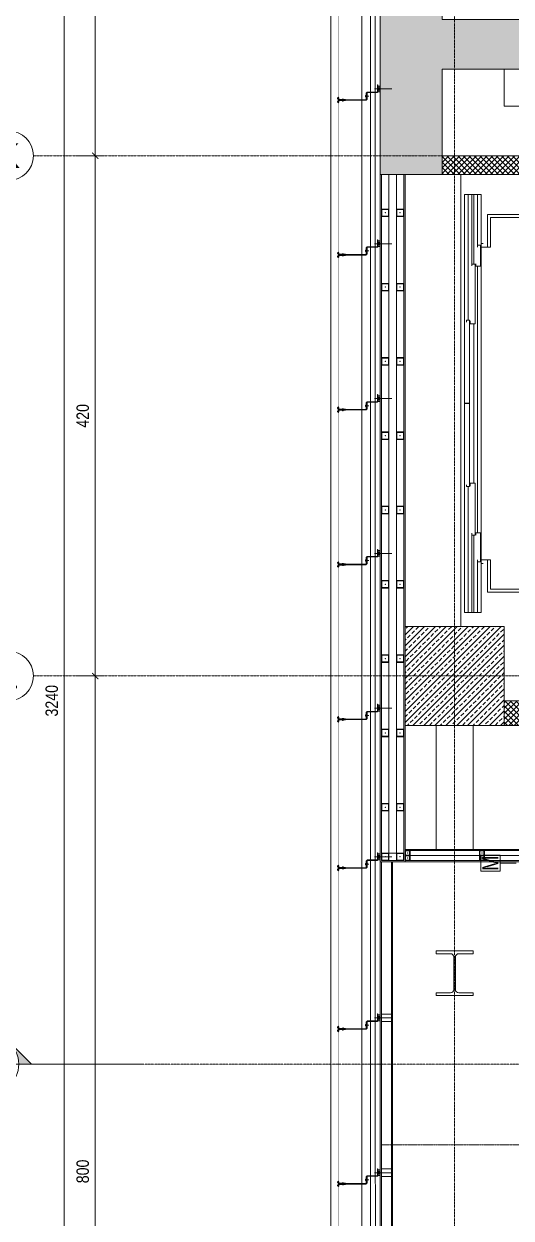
# Model space of a CAD drawing. Extents: x -1439 to 23780, y -1362 to 4476.
# Drawn here: x 18710 to 19103, y 1547 to 2511 of the extents above; entities that cross this region are included whole.
import ezdxf
from ezdxf.enums import TextEntityAlignment as Align
from ezdxf.xclip import XClip

# ---------------------------------------------------------------- set-up
doc = ezdxf.new("R2010")
doc.units = 0
doc.header["$MEASUREMENT"] = 0
doc.header["$XCLIPFRAME"] = 0
for name, pattern in [('Audi$0$DASHDOT2', [0.5, 0.25, -0.125, 0, -0.125]), ('Audi$0$DOT2', [0.125, 0, -0.125]), ('Audi$0$HIDDEN', [0.375, 0.25, -0.125])]:
    doc.linetypes.add(name, pattern=pattern)
doc.layers.get('0').update_dxf_attribs({"color": 9, "lineweight": 9})
doc.layers.get('Defpoints').update_dxf_attribs({"color": 9, "lineweight": 9})
for name, color, linetype, lineweight in [('Audi$0$00', 8, 'Continuous', 9), ('Audi$0$01', 8, 'Continuous', 9), ('Audi$0$05V', 8, 'Continuous', 9), ('Audi$0$06C', 8, 'Continuous', 9), ('Audi$0$06D', 8, 'Continuous', 9), ('Audi$0$09W', 8, 'Continuous', 9), ('Audi$0$10', 8, 'Continuous', 9), ('Audi$0$11', 8, 'Continuous', 9), ('Audi$0$20', 8, 'Audi$0$DOT2', 9), ('Audi$0$21', 8, 'Continuous', 9), ('Audi$0$24', 8, 'Audi$0$DASHDOT2', 9), ('Audi$0$25', 8, 'Continuous', 9), ('Audi$0$33', 8, 'Audi$0$BATTING', 9), ('Audi$0$35', 8, 'Continuous', 9)]:
    doc.layers.add(name, color=color, linetype=linetype, lineweight=lineweight)
doc.styles.add('Audi$0$Arial', font='arial.ttf', dxfattribs={"height": 2.5})
doc.styles.add('Audi$0$DEBI-BLOCK', font='arial.ttf', dxfattribs={"width": 0.8})
doc.styles.add('Audi$0$MuuM_TEXT-STANDART', font='ARIALN.TTF')
doc.linetypes.add('Audi$0$BATTING', pattern='A,0.0001,-0.1,[134,ltypeshp.shx,S=0.1,R=0,X=-0.1,Y=0],-0.2,[134,ltypeshp.shx,S=0.1,R=180,X=0.1,Y=0],-0.1', length=0.4001)
doc.dimstyles.new('Audi$0$MuuM_DIM50', dxfattribs={"dimscale": 5, "dimtxt": 2, "dimasz": 1, "dimexe": 1, "dimexo": 1, "dimgap": 1, "dimtad": 1, "dimdec": 1, "dimrnd": 0.5, "dimdsep": 46, "dimtxsty": 'Audi$0$MuuM_TEXT-STANDART', "dimblk": 'Audi$0$_ArchTick', "dimcen": 0, "dimdle": 0.15, "dimclrd": 256, "dimclre": 256, "dimclrt": 256, "dimadec": 0, "dimazin": 0, "dimtfac": 5, "dimtdec": 1, "dimtix": 1, "dimtmove": 2, "dimatfit": 3, "dimldrblk": 'Audi$0$_Dot', "dimfxl": 3, "dimfxlon": 1, "dimtolj": 1, "dimlwd": -1, "dimlwe": -1, "dimarcsym": 0})

# ---------------------------------------------------------------- blocks, each defined once
blk = doc.blocks.new('Audi$0$p-m-mekanik')
for p, q in [((136.66, 1436.43), (121.16, 1436.43)), ((121.16, 1436.43), (121.16, 1423.28)), ((136.66, 1423.28), (136.66, 1436.43)), ((149.75, 1429.86), (136.66, 1429.86)), ((121.16, 1423.28), (136.66, 1423.28))]:
    blk.add_line(p, q)
at = {"linetype": 'Audi$0$HIDDEN'}
for p, q in [((40.95, 391.55), (40.95, 1202.55)), ((40.95, 1202.55), (234.45, 1202.55))]:
    blk.add_line(p, q, dxfattribs=at)
at = {"style": 'Audi$0$MuuM_TEXT-STANDART'}
blk.add_text('M', height=13, rotation=90, dxfattribs=at).set_placement((135.42, 1423.62))
at = {"style": 'Audi$0$DEBI-BLOCK', "width": 0.75, "flags": 8}
for tag, p in [('-', (399.97, 1627.23)), ('-', (251.72, 1361.56)), ('-', (3296.35, 465.16)), ('DEBI', (3296.35, 452.46))]:
    blk.add_attdef(tag, text='', height=13, rotation=90, dxfattribs=at).set_placement(p, align=Align.BOTTOM_RIGHT)
at = {"style": 'Audi$0$DEBI-BLOCK', "width": 0.75, "flags": 9}
for p in [(402.57, 1610.63), (3298.95, 448.56)]:
    blk.add_attdef('ID', text='', height=3.9, rotation=90, dxfattribs=at).set_placement(p, align=Align.MIDDLE)
at = {"style": 'Audi$0$DEBI-BLOCK', "width": 0.75, "flags": 8}
blk.add_attdef('KESITY', text='', height=13, rotation=90, dxfattribs=at).set_placement((3279.01, 503.33), align=Align.TOP_LEFT)
at = {"style": 'Audi$0$DEBI-BLOCK', "width": 0.8, "flags": 8}
blk.add_attdef('X', text='', height=13, rotation=90, dxfattribs=at).set_placement((3279.01, 499.49), align=Align.TOP_CENTER)
at = {"style": 'Audi$0$DEBI-BLOCK', "width": 0.75, "flags": 8}
blk.add_attdef('KESITX', text='', height=13, rotation=90, dxfattribs=at).set_placement((3279.01, 495.54), align=Align.TOP_RIGHT)
blk = doc.blocks.new('Audi$0$NPU240')
for p, q in [((0, -120), (0, 120)), ((0, 120), (85, 120)), ((21.4, 105.2), (79.1, 110.2)), ((85, 120), (85, 116.7)), ((9.5, -92.2), (9.5, 92.2)), ((0, -120), (85, -120)), ((21.4, -105.2), (79.1, -110.2)), ((85, -120), (85, -116.7))]:
    blk.add_line(p, q)
for centre, radius, start, end in [((22.5, 92.2), 13, 95, 180), ((78.5, 116.7), 6.5, 275, 0), ((22.5, -92.2), 13, 180, 265), ((78.5, -116.7), 6.5, 0, 85)]:
    blk.add_arc(centre, radius, start, end)
blk = doc.blocks.new('Audi$0$p-arac asansoru')
for p, q in [((59.9, 552.5), (59.9, 555.5)), ((312.4, 552.5), (312.4, 555.5)), ((15.4, 532), (15.4, 545.5)), ((356.9, 545.5), (15.4, 545.5)), ((58.4, 542.5), (15.4, 542.5)), ((296.9, 542.5), (81.7, 542.5)), ((356.9, 542.5), (313.9, 542.5)), ((356.9, 532), (356.9, 545.5)), ((79.9, 539.5), (15.4, 539.5)), ((79.9, 538), (15.4, 538)), ((119.9, 535), (15.4, 535)), ((356.9, 532), (15.4, 532)), ((250.5, 539.5), (121.9, 539.5)), ((356.9, 535), (252.5, 535)), ((356.9, 539.5), (298.7, 539.5)), ((356.9, 538), (298.7, 538)), ((17.4, 515.5), (17.4, 529)), ((354.9, 529), (17.4, 529)), ((119.05, 526), (17.4, 526)), ((79.9, 523), (17.4, 523)), ((79.9, 521.5), (17.4, 521.5)), ((250.5, 521.5), (121.9, 521.5)), ((354.9, 526), (253.35, 526)), ((354.9, 523), (298.7, 523)), ((354.9, 521.5), (298.7, 521.5)), ((354.9, 529), (354.9, 515.5)), ((58.4, 518.5), (17.4, 518.5)), ((354.9, 515.5), (17.4, 515.5)), ((296.9, 518.5), (81.7, 518.5)), ((354.9, 518.5), (313.9, 518.5)), ((33.7, -139.5), (33.7, 510.5)), ((59.9, 510.5), (33.7, 510.5)), ((36.2, -137), (36.2, 508)), ((59.9, 508), (36.2, 508)), ((59.9, 510.5), (59.9, 508)), ((312.4, 510.5), (312.4, 508)), ((312.4, 510.5), (338.7, 510.5)), ((312.4, 508), (336.2, 508)), ((336.2, 508), (336.2, -137)), ((338.7, 510.5), (338.7, -139.5)), ((356.2, 448.25), (351.2, 448.25)), ((353.7, 445.25), (351.2, 445.25)), ((351.2, 445.25), (351.2, 440.25)), ((353.2, 450.25), (353.2, 440.25)), ((353.7, 450.25), (373.7, 450.25)), ((353.7, 450.25), (353.7, 440.25)), ((358.7, 451.5), (358.7, 318.5)), ((373.7, 450.25), (373.7, 440.25)), ((356.2, 442.25), (351.2, 442.25)), ((353.7, 440.85), (351.2, 440.85)), ((353.7, 440.25), (351.2, 440.25)), ((353.7, 440.25), (373.7, 440.25)), ((353.2, 357.75), (353.2, 409.75)), ((358.2, 409.75), (353.2, 409.75)), ((358.2, 355.25), (358.2, 407.25)), ((359.2, 409.75), (364.2, 409.75)), ((359.2, 355.25), (359.2, 407.25)), ((364.2, 409.75), (364.2, 357.75)), ((349.55, 383.75), (342.85, 383.75)), ((367.15, 370.03), (367.15, 347.74)), ((353.2, 357.75), (358.2, 357.75)), ((364.2, 357.75), (359.2, 357.75)), ((353.7, 327.25), (351.2, 327.25)), ((351.2, 322.25), (351.2, 327.25)), ((353.7, 326.65), (351.2, 326.65)), ((356.2, 325.25), (351.2, 325.25)), ((353.7, 322.25), (351.2, 322.25)), ((356.2, 319.25), (351.2, 319.25)), ((353.2, 317.25), (353.2, 327.25)), ((353.7, 317.25), (353.7, 327.25)), ((353.7, 327.25), (373.7, 327.25)), ((373.7, 317.25), (373.7, 327.25)), ((16.2, 300.75), (16.2, 309.25)), ((353.7, 317.25), (373.7, 317.25)), ((356.2, 300.75), (356.2, 309.25)), ((-2.5, 299.25), (-2.5, 278.25)), ((5.5, 299.25), (-2.5, 299.25)), ((5, 278.25), (5, 299.25)), ((5.5, 278.25), (5.5, 299.25)), ((349.9, 278.25), (349.9, 299.25)), ((349.9, 299.25), (366.9, 299.25)), ((366.9, 299.25), (366.9, 278.25)), ((367.4, 299.25), (367.4, 278.25)), ((-3.8, 293.75), (-8.8, 293.75)), ((1.7, 296.75), (-6.3, 296.75)), ((-6.3, 296.75), (-6.3, 280.75)), ((-5.8, 296.75), (-5.8, 280.75)), ((1.7, 280.75), (1.7, 296.75)), ((351.2, 293.75), (356.2, 293.75)), ((353.2, 280.75), (353.2, 296.75)), ((353.7, 280.75), (353.7, 296.75)), ((353.7, 296.75), (370.7, 296.75)), ((370.7, 296.75), (370.7, 280.75)), ((-3.8, 283.75), (-8.8, 283.75)), ((-6.3, 280.75), (1.7, 280.75)), ((351.2, 283.75), (356.2, 283.75)), ((370.7, 280.75), (353.7, 280.75)), ((-2.5, 278.25), (5.5, 278.25)), ((16.2, 276.75), (16.2, 268.25)), ((366.9, 278.25), (349.9, 278.25)), ((356.2, 276.75), (356.2, 268.25)), ((13.7, 132.25), (13.7, 265.25)), ((-8.8, 258.25), (-3.8, 258.25)), ((-8.8, 252.25), (-3.8, 252.25)), ((-6.3, 260.25), (-6.3, 250.25)), ((-6.3, 260.25), (-1.3, 260.25)), ((-6.3, 255.25), (21.2, 255.25)), ((-6.3, 250.85), (21.2, 250.85)), ((-5.8, 260.25), (-5.8, 250.25)), ((-1.3, 260.25), (-1.3, 250.25)), ((21.2, 255.25), (21.2, 250.25)), ((-6.3, 250.25), (21.2, 250.25)), ((-6.3, 250.25), (-1.3, 250.25)), ((7.24, 199.45), (7.27, 221.75)), ((8.2, 167.75), (8.2, 219.75)), ((8.2, 219.75), (13.2, 219.75)), ((13.2, 219.75), (13.2, 167.75)), ((19.2, 219.75), (14.2, 219.75)), ((14.2, 219.75), (14.2, 167.75)), ((19.2, 219.75), (19.2, 167.75)), ((-2.15, 193.75), (29.55, 193.75)), ((13.2, 167.75), (8.2, 167.75)), ((14.2, 167.75), (19.2, 167.75)), ((-8.8, 135.25), (-3.8, 135.25)), ((-6.3, 137.25), (21.2, 137.25)), ((-6.3, 137.25), (-1.3, 137.25)), ((-6.3, 136.65), (21.2, 136.65)), ((21.2, 132.25), (21.2, 137.25)), ((-8.8, 126.75), (-3.8, 126.75)), ((-6.3, 124.75), (-6.3, 134.75)), ((-6.3, 132.25), (21.2, 132.25)), ((-5.8, 124.75), (-5.8, 134.75)), ((-1.3, 124.75), (-1.3, 134.75)), ((-6.3, 124.75), (-1.3, 124.75)), ((17.4, -144.5), (17.4, -158)), ((354.9, -144.5), (17.4, -144.5)), ((59.9, -139.5), (33.7, -139.5)), ((59.9, -137), (36.2, -137)), ((59.9, -139.5), (59.9, -137)), ((312.4, -139.5), (312.4, -137)), ((312.4, -137), (336.2, -137)), ((312.4, -139.5), (338.7, -139.5)), ((354.9, -158), (354.9, -144.5)), ((58.4, -147.5), (17.4, -147.5)), ((79.9, -149.5), (17.4, -149.5)), ((79.9, -152), (17.4, -152)), ((296.9, -147.5), (81.7, -147.5)), ((250.5, -149.5), (121.9, -149.5)), ((250.5, -152), (121.9, -152)), ((354.9, -149.5), (298.7, -149.5)), ((354.9, -152), (298.7, -152)), ((354.9, -147.5), (313.9, -147.5)), ((15.4, -158), (15.4, -171.5)), ((356.9, -158), (15.4, -158)), ((119.9, -161), (15.4, -161)), ((119.05, -155), (17.4, -155)), ((354.9, -158), (17.4, -158)), ((356.9, -161), (252.5, -161)), ((354.9, -155), (253.35, -155)), ((356.9, -158), (356.9, -171.5)), ((79.9, -164), (15.4, -164)), ((79.9, -165.5), (15.4, -165.5)), ((58.4, -168.5), (15.4, -168.5)), ((356.9, -171.5), (15.4, -171.5)), ((296.9, -168.5), (81.7, -168.5)), ((250.5, -164), (121.9, -164)), ((250.5, -165.5), (121.9, -165.5)), ((356.9, -164), (298.7, -164)), ((356.9, -165.5), (298.7, -165.5)), ((356.9, -168.5), (313.9, -168.5)), ((59.9, -178.5), (59.9, -181.5)), ((312.4, -178.5), (312.4, -181.5))]:
    blk.add_line(p, q)
for points in [[(56.9, 547), (56.9, 545.5), (59.9, 545.5), (59.9, 552.5), (47.9, 552.5), (47.9, 548), (49.4, 548)], [(315.4, 547), (315.4, 545.5), (312.4, 545.5), (312.4, 552.5), (324.4, 552.5), (324.4, 548), (322.9, 548)], [(79.7, 541), (81.7, 541), (81.7, 545), (58.4, 545), (58.4, 542.5), (59.9, 542.5)], [(119.9, 536.5), (121.9, 536.5), (121.9, 540.5), (79.9, 540.5), (79.9, 538), (81.4, 538)], [(252.5, 536.5), (250.5, 536.5), (250.5, 540.5), (298.7, 540.5), (298.7, 538), (297.2, 538)], [(298.9, 541), (296.9, 541), (296.9, 545), (313.9, 545), (313.9, 542.5), (312.4, 542.5)], [(185.4, 532), (186.9, 532), (186.9, 533.9), (185.4, 533.9), (185.4, 536), (119.9, 536), (119.9, 533.5), (121.4, 533.5)], [(188.5, 532), (187, 532), (187, 534), (185.5, 534), (185.5, 536), (252.5, 536), (252.5, 533.5), (251, 533.5)], [(119.4, 524.5), (121.9, 524.5), (121.9, 520.5), (79.9, 520.5), (79.9, 523), (81.4, 523)], [(184.55, 529), (186.05, 529), (186.05, 525), (119.05, 525), (119.05, 527.5), (120.55, 527.5)], [(187.85, 529), (186.35, 529), (186.35, 525), (253.35, 525), (253.35, 527.5), (251.85, 527.5)], [(253, 524.5), (250.5, 524.5), (250.5, 520.5), (298.7, 520.5), (298.7, 523), (297.2, 523)], [(56.9, 514), (56.9, 515.5), (59.9, 515.5), (59.9, 510.5)], [(79.7, 520), (81.7, 520), (81.7, 516), (58.4, 516), (58.4, 518.5), (59.9, 518.5)], [(298.9, 520), (296.9, 520), (296.9, 516), (313.9, 516), (313.9, 518.5), (312.4, 518.5)], [(315.4, 514), (315.4, 515.5), (312.4, 515.5), (312.4, 510.5)], [(56.9, -143), (56.9, -144.5), (59.9, -144.5), (59.9, -139.5)], [(315.4, -143), (315.4, -144.5), (312.4, -144.5), (312.4, -139.5)], [(79.7, -149), (81.7, -149), (81.7, -145), (58.4, -145), (58.4, -147.5), (59.9, -147.5)], [(119.4, -153.5), (121.9, -153.5), (121.9, -149.5), (79.9, -149.5), (79.9, -152), (81.4, -152)], [(184.55, -158), (186.05, -158), (186.05, -154), (119.05, -154), (119.05, -156.5), (120.55, -156.5)], [(187.85, -158), (186.35, -158), (186.35, -154), (253.35, -154), (253.35, -156.5), (251.85, -156.5)], [(253, -153.5), (250.5, -153.5), (250.5, -149.5), (298.7, -149.5), (298.7, -152), (297.2, -152)], [(298.9, -149), (296.9, -149), (296.9, -145), (313.9, -145), (313.9, -147.5), (312.4, -147.5)], [(119.9, -162.5), (121.9, -162.5), (121.9, -166.5), (79.9, -166.5), (79.9, -164), (81.4, -164)], [(185.4, -158), (186.9, -158), (186.9, -159.9), (185.4, -159.9), (185.4, -162), (119.9, -162), (119.9, -159.5), (121.4, -159.5)], [(188.5, -158), (187, -158), (187, -160), (185.5, -160), (185.5, -162), (252.5, -162), (252.5, -159.5), (251, -159.5)], [(252.5, -162.5), (250.5, -162.5), (250.5, -166.5), (298.7, -166.5), (298.7, -164), (297.2, -164)], [(56.9, -173), (56.9, -171.5), (59.9, -171.5), (59.9, -178.5), (47.9, -178.5), (47.9, -174), (49.4, -174)], [(79.7, -167), (81.7, -167), (81.7, -171), (58.4, -171), (58.4, -168.5), (59.9, -168.5)], [(298.9, -167), (296.9, -167), (296.9, -171), (313.9, -171), (313.9, -168.5), (312.4, -168.5)], [(315.4, -173), (315.4, -171.5), (312.4, -171.5), (312.4, -178.5), (324.4, -178.5), (324.4, -174), (322.9, -174)]]:
    blk.add_lwpolyline(points)
for centre in [(358.7, 383.75), (13.7, 193.75)]:
    blk.add_circle(centre, 1.5)
for centre, radius, start, end in [((358.7, 383.75), 10.85, 120.45839, 239.54161), ((358.7, 383.75), 9.7, 124.54201, 235.45799), ((358.7, 383.75), 7.5, 137.16657, 222.83343), ((358.7, 383.75), 10.85, 300.45839, 59.54161), ((358.7, 383.75), 9.7, 304.54201, 55.45799), ((358.7, 383.75), 7.5, 317.16657, 42.83343), ((13.7, 193.75), 10.85, 120.45839, 239.54161), ((13.7, 193.75), 10.85, 300.45839, 59.54161), ((13.7, 193.75), 9.7, 124.54201, 235.45799), ((13.7, 193.75), 7.5, 137.16657, 222.83343), ((13.7, 193.75), 9.7, 304.54201, 55.45799), ((13.7, 193.75), 7.5, 317.16657, 42.83343)]:
    blk.add_arc(centre, radius, start, end)
for p in [(-2.5, 297.75), (-2.5, 297.75), (-2.5, 297.75), (5.5, 297.75), (349.9, 297.75), (-2.5, 279.75), (349.9, 279.75), (349.9, 279.75), (349.9, 279.75), (366.9, 279.75)]:
    blk.add_point(p)
at = {"layer": 'Audi$0$20'}
for p, q in [((7.27, 221.75), (367.15, 370.03)), ((7.7, 220.74), (367.15, 368.84)), ((2.83, 207.54), (367.15, 357.64)), ((7.24, 200.65), (366.72, 348.76)), ((7.27, 199.46), (367.15, 347.74)), ((16.2, 309.25), (286.2, 309.25)), ((356.2, 309.25), (283.7, 309.25)), ((16.2, 301.65), (356.2, 301.65)), ((16.2, 300.75), (347.7, 300.75)), ((-6.3, 288.75), (353.7, 288.75)), ((16.2, 276.75), (283.7, 276.75)), ((16.2, 275.85), (356.2, 275.85)), ((347.7, 276.75), (283.7, 276.75)), ((16.2, 268.25), (283.7, 268.25)), ((303.7, 268.25), (283.7, 268.25)), ((356.2, 268.25), (283.7, 268.25))]:
    blk.add_line(p, q, dxfattribs=at)
at = {"xscale": -0.0999999999985448, "yscale": 0.0999999999994543, "zscale": 0.0999999999994543, "rotation": 180}
blk.add_blockref('Audi$0$NPU240', (16.2, 288.75), dxfattribs=at)
at = {"xscale": -0.0999999999985448, "yscale": 0.0999999999994543, "zscale": 0.0999999999994543}
blk.add_blockref('Audi$0$NPU240', (356.2, 288.75), dxfattribs=at)
blk = doc.blocks.new('Audi$0$p-kolon_80x80')
at = {"layer": 'Audi$0$09W'}
h = blk.add_hatch(dxfattribs=at)
h.set_pattern_fill('ANSI33', color=256, scale=25, style=0)
h.set_pattern_definition([(45, (-1222.5, -385), (-4.419417, 4.419417), []), (45, (-1218.0806, -385), (-4.419417, 4.419417), [3.125, -1.5625])])
h.paths.add_polyline_path([(-40, -40), (40, -40), (40, 40), (-40, 40)])
blk.add_lwpolyline([(-40, -40), (40, -40), (40, 40), (-40, 40)], close=True)
blk = doc.blocks.new('Audi$0$0_aks')
at = {"linetype": 'Continuous'}
blk.add_circle((0, 0), 2, dxfattribs=at)
at = {"style": 'Audi$0$Arial'}
blk.add_attdef('AKS', text='', height=2, dxfattribs=at).set_placement((0, 0), align=Align.MIDDLE_CENTER)
blk = doc.blocks.new('Audi$0$_ArchTick')
at = {"color": 0, "linetype": 'ByBlock', "const_width": 0.15}
blk.add_lwpolyline([(-0.5, -0.5), (0.5, 0.5)], dxfattribs=at)
blk = doc.blocks.new('*D502')
at = {"layer": 'Audi$0$25', "transparency": 16777216}
for p, q in [((-3815, -2440.75), (-3815, 800.75)), ((-3830, 800), (-3810, 800)), ((-3830, -2440), (-3810, -2440))]:
    blk.add_line(p, q, dxfattribs=at)
at = {"layer": 'Defpoints', "color": 0, "transparency": 16777216}
for p in [(-3840, 800), (-3815, 800), (-3840, -2440)]:
    blk.add_point(p, dxfattribs=at)
at = {"layer": 'Audi$0$25', "transparency": 16777216, "xscale": 5, "yscale": 5, "zscale": 5}
for p, rotation in [((-3815, 800), 90), ((-3815, -2440), 270)]:
    blk.add_blockref('Audi$0$_ArchTick', p, dxfattribs=dict(at, rotation=rotation))
at = {"layer": 'Audi$0$25', "transparency": 16777216, "insert": (-3825.11, -820), "char_height": 10, "attachment_point": 5, "rotation": 90, "style": 'Audi$0$MuuM_TEXT-STANDART'}
blk.add_mtext('\\A1;3240', dxfattribs=at)
blk = doc.blocks.new('Audi$0$_Dot')
at = {"color": 0, "linetype": 'ByBlock', "lineweight": -2}
blk.add_line((-0.5, 0), (-1, 0), dxfattribs=at)
at = {"color": 0, "linetype": 'ByBlock', "const_width": 0.5}
blk.add_lwpolyline([(-0.25, 0, 1), (0.25, 0, 1)], format="xyb", close=True, dxfattribs=at)
blk = doc.blocks.new('*D504')
at = {"layer": 'Audi$0$25', "transparency": 16777216}
for p, q in [((-3790, 0.75), (-3790, -380.75)), ((-3805, 0), (-3785, 0)), ((-3805, -380), (-3785, -380))]:
    blk.add_line(p, q, dxfattribs=at)
at = {"layer": 'Defpoints', "color": 0, "transparency": 16777216}
for p in [(-3840, 0), (-3840, -380), (-3790, -380)]:
    blk.add_point(p, dxfattribs=at)
at = {"layer": 'Audi$0$25', "transparency": 16777216, "xscale": 5, "yscale": 5, "zscale": 5}
for p, rotation in [((-3790, 0), 90), ((-3790, -380), 270)]:
    blk.add_blockref('Audi$0$_ArchTick', p, dxfattribs=dict(at, rotation=rotation))
at = {"layer": 'Audi$0$25', "transparency": 16777216, "insert": (-3800.11, -190), "char_height": 10, "attachment_point": 5, "rotation": 90, "style": 'Audi$0$MuuM_TEXT-STANDART'}
blk.add_mtext('\\A1;380', dxfattribs=at)
blk = doc.blocks.new('*D505')
at = {"layer": 'Audi$0$25', "transparency": 16777216}
for p, q in [((-3805, -380), (-3785, -380)), ((-3790, -379.25), (-3790, -800.75)), ((-3805, -800), (-3785, -800))]:
    blk.add_line(p, q, dxfattribs=at)
at = {"layer": 'Defpoints', "color": 0, "transparency": 16777216}
for p in [(-3840, -380), (-3840, -800), (-3790, -800)]:
    blk.add_point(p, dxfattribs=at)
at = {"layer": 'Audi$0$25', "transparency": 16777216, "xscale": 5, "yscale": 5, "zscale": 5}
for p, rotation in [((-3790, -380), 90), ((-3790, -800), 270)]:
    blk.add_blockref('Audi$0$_ArchTick', p, dxfattribs=dict(at, rotation=rotation))
at = {"layer": 'Audi$0$25', "transparency": 16777216, "insert": (-3800.11, -590), "char_height": 10, "attachment_point": 5, "rotation": 90, "style": 'Audi$0$MuuM_TEXT-STANDART'}
blk.add_mtext('\\A1;420', dxfattribs=at)
blk = doc.blocks.new('*D506')
at = {"layer": 'Audi$0$25', "transparency": 16777216}
for p, q in [((-3805, -800), (-3785, -800)), ((-3790, -799.25), (-3790, -1600.75)), ((-3805, -1600), (-3785, -1600))]:
    blk.add_line(p, q, dxfattribs=at)
at = {"layer": 'Defpoints', "color": 0, "transparency": 16777216}
for p in [(-3840, -800), (-3840, -1600), (-3790, -1600)]:
    blk.add_point(p, dxfattribs=at)
at = {"layer": 'Audi$0$25', "transparency": 16777216, "xscale": 5, "yscale": 5, "zscale": 5}
for p, rotation in [((-3790, -800), 90), ((-3790, -1600), 270)]:
    blk.add_blockref('Audi$0$_ArchTick', p, dxfattribs=dict(at, rotation=rotation))
at = {"layer": 'Audi$0$25', "transparency": 16777216, "insert": (-3800.11, -1200), "char_height": 10, "attachment_point": 5, "rotation": 90, "style": 'Audi$0$MuuM_TEXT-STANDART'}
blk.add_mtext('\\A1;800', dxfattribs=at)
blk = doc.blocks.new('Audi$0$0_buildingsection')
h = blk.add_hatch(color=256)
h.paths.add_polyline_path([(7.07, 0), (0, 7.07), (-7.07, 0)])
h.paths.add_polyline_path([(5, 0, 1), (-5, 0)], flags=16)
for points in [[(7.07, 0), (0, 7.07), (-7.07, 0), (25, 0)], [(7.07, 0), (0, 7.07), (-7.07, 0), (7.07, 0)]]:
    blk.add_lwpolyline(points)
blk.add_circle((0, 0), 5)
at = {"style": 'Audi$0$Arial'}
blk.add_attdef('KESITADI', text='', height=3, dxfattribs=at).set_placement((0, 0), align=Align.BOTTOM_CENTER)
blk.add_attdef('PAFTAADI', text='', height=2, dxfattribs=at).set_placement((0, -0.5), align=Align.TOP_CENTER)
blk = doc.blocks.new('Audi$0$p- alum kaplama profil')
at = {"lineweight": 13}
blk.add_lwpolyline([(7.12, 12.59), (7.12, 26.49)], dxfattribs=at)
at = {"lineweight": 18}
blk.add_lwpolyline([(4.09, 6.16), (-1.41, 6.16), (-1.41, 6.46), (4.09, 6.46, 0.414214), (4.29, 6.66), (4.29, 14.66, -0.414214), (4.79, 15.16), (10.29, 15.16), (10.29, 14.86), (4.79, 14.86, 0.414214), (4.59, 14.66), (4.59, 6.66, -0.414214)], format="xyb", close=True, dxfattribs=at)
at = {"lineweight": 5}
blk.add_lwpolyline([(9.44, 15.16), (4.79, 15.16), (4.79, 17.16), (9.44, 17.16)], close=True, dxfattribs=at)
for points in [[(4.79, 15.16), (9.44, 17.16)], [(9.44, 15.16), (4.79, 17.16)]]:
    blk.add_lwpolyline(points, dxfattribs=at)
blk.add_lwpolyline([(-2.06, 5.56), (-2.06, -2.34), (-2.06, -15.69), (-1.66, -15.69), (-1.66, -2.34), (-1.66, 5.56), (-1.66, 5.56), (-1.66, 5.57), (-1.66, 5.57), (-1.66, 5.58), (-1.66, 5.58), (-1.65, 5.59), (-1.65, 5.59), (-1.65, 5.59), (-1.65, 5.6), (-1.65, 5.6), (-1.64, 5.61), (-1.64, 5.61), (-1.64, 5.62), (-1.64, 5.62), (-1.63, 5.62), (-1.63, 5.63), (-1.63, 5.63), (-1.62, 5.63), (-1.62, 5.64), (-1.61, 5.64), (-1.61, 5.64), (-1.61, 5.64), (-1.6, 5.65), (-1.6, 5.65), (-1.59, 5.65), (-1.59, 5.65), (-1.58, 5.65), (-1.58, 5.65), (-1.57, 5.66), (-1.57, 5.66), (-1.56, 5.66), (-1.56, 5.66), (3.94, 5.66), (3.94, 6.06), (-1.56, 6.06), (-1.58, 6.06), (-1.61, 6.05), (-1.63, 6.05), (-1.66, 6.05), (-1.68, 6.04), (-1.7, 6.03), (-1.73, 6.03), (-1.75, 6.02), (-1.77, 6.01), (-1.79, 6), (-1.82, 5.99), (-1.84, 5.97), (-1.86, 5.96), (-1.88, 5.94), (-1.89, 5.93), (-1.91, 5.91), (-1.93, 5.89), (-1.95, 5.87), (-1.96, 5.85), (-1.97, 5.83), (-1.99, 5.81), (-2, 5.79), (-2.01, 5.77), (-2.02, 5.75), (-2.03, 5.72), (-2.04, 5.7), (-2.04, 5.68), (-2.05, 5.65), (-2.05, 5.63), (-2.06, 5.61), (-2.06, 5.58)], close=True)
blk.add_lwpolyline([(-1.66, -2.34), (-2.06, -2.34)])
for points in [[(-2.36, -10.84), (-2.36, -16.39), (-2.36, -16.39, -0.414214), (-2.51, -16.54), (-2.51, -16.54), (-4.06, -16.54), (-4.06, -16.84), (-2.51, -16.84), (-2.51, -16.84, 0.414214), (-2.06, -16.39), (-2.06, -10.84)], [(-1.36, -10.84), (-1.66, -10.84), (-1.66, -16.39, 0.414214), (-1.21, -16.84), (-1.21, -16.84), (0.34, -16.84), (0.34, -16.54), (-1.21, -16.54), (-1.21, -16.54, -0.414214), (-1.36, -16.39), (-1.36, -16.39)]]:
    blk.add_lwpolyline(points, format="xyb", close=True)
for points in [[(0.67, 5.66, -10), (1.91, 5.66, -10)], [(0.67, 5.66, -10), (0.67, 5.64, -10), (0.67, 5.62, -10), (0.67, 5.6, -10), (0.68, 5.58, -10), (0.68, 5.56, -10), (0.69, 5.54, -10), (0.69, 5.52, -10), (0.7, 5.5, -10), (0.7, 5.48, -10), (0.71, 5.46, -10), (0.72, 5.45, -10), (0.73, 5.43, -10), (0.74, 5.41, -10), (0.75, 5.4, -10), (0.76, 5.38, -10), (0.77, 5.36, -10), (0.79, 5.35, -10), (0.8, 5.33, -10), (0.81, 5.32, -10), (0.83, 5.31, -10), (0.84, 5.29, -10), (0.86, 5.28, -10), (0.87, 5.27, -10), (0.89, 5.26, -10), (0.91, 5.25, -10), (0.92, 5.24, -10), (0.94, 5.23, -10), (0.96, 5.22, -10), (0.98, 5.21, -10), (1, 5.21, -10), (1.02, 5.2, -10), (1.03, 5.2, -10)], [(0.96, 5.66, -10), (0.97, 5.66, -10), (0.97, 5.66, -10), (0.97, 5.66, -10), (0.98, 5.66, -10), (0.98, 5.66, -10), (0.99, 5.66, -10), (0.99, 5.66, -10), (1, 5.66, -10), (1, 5.67, -10), (1, 5.67, -10), (1.01, 5.67, -10), (1.01, 5.67, -10), (1.01, 5.67, -10), (1.02, 5.68, -10), (1.02, 5.68, -10), (1.02, 5.68, -10), (1.03, 5.69, -10), (1.03, 5.69, -10), (1.03, 5.69, -10), (1.04, 5.7, -10), (1.04, 5.7, -10), (1.04, 5.7, -10), (1.04, 5.71, -10), (1.04, 5.71, -10), (1.05, 5.72, -10), (1.05, 5.72, -10), (1.05, 5.72, -10), (1.05, 5.73, -10), (1.05, 5.73, -10), (1.05, 5.74, -10), (1.05, 5.74, -10), (1.05, 5.75, -10)], [(1.61, 6.87, -10), (0.98, 6.96, -10)], [(1.33, 5.85, -10), (0.98, 5.88, -10)], [(1.56, 7.05, -10), (1.02, 7.13, -10)], [(1.03, 5.2, -10), (1.04, 5.2, -10), (1.05, 5.19, -10), (1.05, 5.19, -10), (1.06, 5.19, -10), (1.06, 5.19, -10), (1.07, 5.19, -10), (1.07, 5.19, -10), (1.08, 5.19, -10), (1.08, 5.19, -10), (1.09, 5.19, -10), (1.09, 5.18, -10), (1.1, 5.18, -10), (1.1, 5.18, -10), (1.11, 5.18, -10), (1.11, 5.18, -10), (1.12, 5.18, -10), (1.12, 5.18, -10), (1.13, 5.18, -10), (1.13, 5.18, -10), (1.14, 5.18, -10), (1.15, 5.18, -10), (1.15, 5.18, -10), (1.16, 5.17, -10), (1.16, 5.17, -10), (1.17, 5.17, -10), (1.17, 5.17, -10), (1.18, 5.17, -10), (1.18, 5.17, -10), (1.19, 5.17, -10), (1.19, 5.17, -10), (1.2, 5.17, -10), (1.2, 5.17, -10)], [(1.05, 6.91, -10), (1.29, 7.56, -10)], [(1.05, 5.83, -10), (1.05, 6.01, -10)], [(1.05, 5.75, -10), (1.05, 5.83, -10)], [(1.2, 5.17, -10), (1.2, 5.2, -10)], [(1.38, 5.2, -10), (1.2, 5.2, -10)], [(1.29, 4.93, -10), (1.29, 7.8, -10)], [(1.53, 6.82, -10), (1.29, 7.56, -10)], [(1.29, 6.16, -10), (1.29, 6.26, -10)], [(1.38, 5.17, -10), (1.38, 5.2, -10)], [(1.38, 5.17, -10), (1.38, 5.17, -10), (1.39, 5.17, -10), (1.39, 5.17, -10), (1.4, 5.17, -10), (1.41, 5.17, -10), (1.41, 5.17, -10), (1.42, 5.17, -10), (1.42, 5.17, -10), (1.43, 5.17, -10), (1.43, 5.18, -10), (1.44, 5.18, -10), (1.44, 5.18, -10), (1.45, 5.18, -10), (1.45, 5.18, -10), (1.46, 5.18, -10), (1.46, 5.18, -10), (1.47, 5.18, -10), (1.47, 5.18, -10), (1.48, 5.18, -10), (1.48, 5.18, -10), (1.49, 5.18, -10), (1.5, 5.19, -10), (1.5, 5.19, -10), (1.51, 5.19, -10), (1.51, 5.19, -10), (1.52, 5.19, -10), (1.52, 5.19, -10), (1.53, 5.19, -10), (1.53, 5.19, -10), (1.54, 5.19, -10), (1.54, 5.2, -10), (1.55, 5.2, -10)], [(1.53, 5.75, -10), (1.53, 5.92, -10)], [(1.53, 5.75, -10), (1.53, 5.74, -10), (1.53, 5.74, -10), (1.53, 5.73, -10), (1.53, 5.73, -10), (1.53, 5.72, -10), (1.54, 5.72, -10), (1.54, 5.72, -10), (1.54, 5.71, -10), (1.54, 5.71, -10), (1.54, 5.7, -10), (1.54, 5.7, -10), (1.55, 5.7, -10), (1.55, 5.69, -10), (1.55, 5.69, -10), (1.55, 5.69, -10), (1.56, 5.68, -10), (1.56, 5.68, -10), (1.56, 5.68, -10), (1.57, 5.67, -10), (1.57, 5.67, -10), (1.58, 5.67, -10), (1.58, 5.67, -10), (1.58, 5.67, -10), (1.59, 5.66, -10), (1.59, 5.66, -10), (1.6, 5.66, -10), (1.6, 5.66, -10), (1.6, 5.66, -10), (1.61, 5.66, -10), (1.61, 5.66, -10), (1.62, 5.66, -10), (1.62, 5.66, -10)], [(1.55, 5.2, -10), (1.57, 5.2, -10), (1.59, 5.21, -10), (1.6, 5.21, -10), (1.62, 5.22, -10), (1.64, 5.23, -10), (1.66, 5.24, -10), (1.68, 5.25, -10), (1.69, 5.26, -10), (1.71, 5.27, -10), (1.73, 5.28, -10), (1.74, 5.29, -10), (1.76, 5.31, -10), (1.77, 5.32, -10), (1.78, 5.33, -10), (1.8, 5.35, -10), (1.81, 5.36, -10), (1.82, 5.38, -10), (1.83, 5.4, -10), (1.84, 5.41, -10), (1.85, 5.43, -10), (1.86, 5.45, -10), (1.87, 5.46, -10), (1.88, 5.48, -10), (1.89, 5.5, -10), (1.89, 5.52, -10), (1.9, 5.54, -10), (1.9, 5.56, -10), (1.9, 5.58, -10), (1.91, 5.6, -10), (1.91, 5.62, -10), (1.91, 5.64, -10), (1.91, 5.66, -10)], [(-3.84, -17.04, 0), (-3.81, -17.07, 0), (-3.78, -17.1, 0), (-3.75, -17.12, 0), (-3.72, -17.15, 0), (-3.69, -17.17, 0), (-3.66, -17.19, 0), (-3.62, -17.21, 0), (-3.59, -17.23, 0), (-3.55, -17.24, 0), (-3.52, -17.26, 0), (-3.48, -17.27, 0), (-3.44, -17.28, 0), (-3.4, -17.28, 0), (-3.36, -17.29, 0), (-3.32, -17.29, 0), (-3.29, -17.29, 0), (-3.25, -17.29, 0), (-3.21, -17.29, 0), (-3.17, -17.28, 0), (-3.13, -17.28, 0), (-3.09, -17.27, 0), (-3.06, -17.26, 0), (-3.02, -17.24, 0), (-2.98, -17.23, 0), (-2.95, -17.21, 0), (-2.91, -17.19, 0), (-2.88, -17.17, 0), (-2.85, -17.15, 0), (-2.82, -17.12, 0), (-2.79, -17.1, 0), (-2.76, -17.07, 0), (-2.73, -17.04, 0)], [(-3.29, -17.04, 0), (-3.84, -17.04, 0)], [(-2.85, -16.54, 0), (-2.86, -16.51, 0), (-2.87, -16.47, 0), (-2.89, -16.44, 0), (-2.91, -16.41, 0), (-2.93, -16.38, 0), (-2.96, -16.35, 0), (-2.98, -16.33, 0), (-3.01, -16.31, 0), (-3.04, -16.29, 0), (-3.07, -16.27, 0), (-3.11, -16.25, 0), (-3.14, -16.24, 0), (-3.18, -16.23, 0), (-3.21, -16.22, 0), (-3.25, -16.22, 0), (-3.29, -16.22, 0), (-3.32, -16.22, 0), (-3.36, -16.22, 0), (-3.39, -16.23, 0), (-3.43, -16.24, 0), (-3.46, -16.25, 0), (-3.5, -16.27, 0), (-3.53, -16.29, 0), (-3.56, -16.31, 0), (-3.59, -16.33, 0), (-3.61, -16.35, 0), (-3.64, -16.38, 0), (-3.66, -16.41, 0), (-3.68, -16.44, 0), (-3.7, -16.47, 0), (-3.71, -16.51, 0), (-3.73, -16.54, 0)], [(-3.29, -16.54, 0), (-3.73, -16.54, 0)], [(-3.29, -16.54, 0), (-3.55, -16.54, 0)], [(-3.55, -16.54, 0), (-3.29, -16.54, 0)], [(-3.55, -17.04, 0), (-3.55, -16.54, 0)], [(-3.29, -17.54, 0), (-3.29, -16.04, 0)], [(-3.29, -16.54, 0), (-2.85, -16.54, 0)], [(-3.29, -16.54, 0), (-3.03, -16.54, 0)], [(-3.03, -16.54, 0), (-3.29, -16.54, 0)], [(-3.29, -17.04, 0), (-2.73, -17.04, 0)], [(-3.03, -17.04, 0), (-3.03, -16.54, 0)], [(-2.86, -13.04, 0), (-0.86, -13.04, 0)], [(-2.36, -12.52, 0), (-2.4, -12.53, 0), (-2.43, -12.56, 0), (-2.47, -12.58, 0), (-2.5, -12.6, 0), (-2.53, -12.63, 0), (-2.56, -12.66, 0), (-2.59, -12.69, 0), (-2.61, -12.73, 0), (-2.63, -12.76, 0), (-2.65, -12.8, 0), (-2.67, -12.84, 0), (-2.68, -12.88, 0), (-2.69, -12.92, 0), (-2.7, -12.96, 0), (-2.71, -13, 0), (-2.71, -13.04, 0), (-2.71, -13.08, 0), (-2.7, -13.13, 0), (-2.69, -13.17, 0), (-2.68, -13.21, 0), (-2.67, -13.25, 0), (-2.65, -13.28, 0), (-2.63, -13.32, 0), (-2.61, -13.36, 0), (-2.59, -13.39, 0), (-2.56, -13.42, 0), (-2.53, -13.45, 0), (-2.5, -13.48, 0), (-2.47, -13.51, 0), (-2.43, -13.53, 0), (-2.4, -13.55, 0), (-2.36, -13.57, 0)], [(-2.36, -13.04, 0), (-2.36, -12.52, 0)], [(-2.36, -13.04, 0), (-2.36, -12.73, 0)], [(-2.36, -12.73, 0), (-2.36, -13.04, 0)], [(-1.36, -12.73, 0), (-2.36, -12.73, 0)], [(-2.36, -13.04, 0), (-2.36, -13.36, 0)], [(-2.36, -13.04, 0), (-2.36, -13.57, 0)], [(-2.36, -13.36, 0), (-2.36, -13.04, 0)], [(-1.36, -13.36, 0), (-2.36, -13.36, 0)], [(-1.36, -13.04, 0), (-1.36, -12.37, 0)], [(-1.36, -13.72, 0), (-1.32, -13.68, 0), (-1.29, -13.65, 0), (-1.26, -13.61, 0), (-1.23, -13.58, 0), (-1.2, -13.54, 0), (-1.18, -13.5, 0), (-1.16, -13.45, 0), (-1.14, -13.41, 0), (-1.12, -13.37, 0), (-1.1, -13.32, 0), (-1.09, -13.28, 0), (-1.08, -13.23, 0), (-1.07, -13.18, 0), (-1.06, -13.14, 0), (-1.06, -13.09, 0), (-1.06, -13.04, 0), (-1.06, -12.99, 0), (-1.06, -12.95, 0), (-1.07, -12.9, 0), (-1.08, -12.85, 0), (-1.09, -12.81, 0), (-1.1, -12.76, 0), (-1.12, -12.72, 0), (-1.14, -12.67, 0), (-1.16, -12.63, 0), (-1.18, -12.59, 0), (-1.2, -12.55, 0), (-1.23, -12.51, 0), (-1.26, -12.47, 0), (-1.29, -12.43, 0), (-1.32, -12.4, 0), (-1.36, -12.37, 0)], [(-1.36, -13.04, 0), (-1.36, -13.72, 0)], [(-0.56, -17.04, 0), (-1.11, -17.04, 0)], [(0, -17.04, 0), (-0.03, -17.07, 0), (-0.06, -17.1, 0), (-0.09, -17.12, 0), (-0.12, -17.15, 0), (-0.15, -17.17, 0), (-0.18, -17.19, 0), (-0.22, -17.21, 0), (-0.25, -17.23, 0), (-0.29, -17.24, 0), (-0.33, -17.26, 0), (-0.36, -17.27, 0), (-0.4, -17.28, 0), (-0.44, -17.28, 0), (-0.48, -17.29, 0), (-0.52, -17.29, 0), (-0.56, -17.29, 0), (-0.59, -17.29, 0), (-0.63, -17.29, 0), (-0.67, -17.28, 0), (-0.71, -17.28, 0), (-0.75, -17.27, 0), (-0.79, -17.26, 0), (-0.82, -17.24, 0), (-0.86, -17.23, 0), (-0.89, -17.21, 0), (-0.93, -17.19, 0), (-0.96, -17.17, 0), (-0.99, -17.15, 0), (-1.02, -17.12, 0), (-1.05, -17.1, 0), (-1.08, -17.07, 0), (-1.11, -17.04, 0)], [(-1, -16.54, 0), (-0.98, -16.51, 0), (-0.97, -16.47, 0), (-0.95, -16.44, 0), (-0.93, -16.41, 0), (-0.91, -16.38, 0), (-0.88, -16.35, 0), (-0.86, -16.33, 0), (-0.83, -16.31, 0), (-0.8, -16.29, 0), (-0.77, -16.27, 0), (-0.73, -16.25, 0), (-0.7, -16.24, 0), (-0.66, -16.23, 0), (-0.63, -16.22, 0), (-0.59, -16.22, 0), (-0.56, -16.22, 0), (-0.52, -16.22, 0), (-0.48, -16.22, 0), (-0.45, -16.23, 0), (-0.41, -16.24, 0), (-0.38, -16.25, 0), (-0.34, -16.27, 0), (-0.31, -16.29, 0), (-0.28, -16.31, 0), (-0.25, -16.33, 0), (-0.23, -16.35, 0), (-0.2, -16.38, 0), (-0.18, -16.41, 0), (-0.16, -16.44, 0), (-0.14, -16.47, 0), (-0.13, -16.51, 0), (-0.12, -16.54, 0)], [(-0.56, -16.54, 0), (-1, -16.54, 0)], [(-0.56, -16.54, 0), (-0.82, -16.54, 0)], [(-0.82, -16.54, 0), (-0.56, -16.54, 0)], [(-0.82, -17.04, 0), (-0.82, -16.54, 0)], [(-0.56, -17.54, 0), (-0.56, -16.04, 0)], [(-0.56, -16.54, 0), (-0.3, -16.54, 0)], [(-0.56, -16.54, 0), (-0.12, -16.54, 0)], [(-0.3, -16.54, 0), (-0.56, -16.54, 0)], [(-0.56, -17.04, 0), (0, -17.04, 0)], [(-0.3, -17.04, 0), (-0.3, -16.54, 0)]]:
    blk.add_polyline3d(points)
blk = doc.blocks.new('Audi$0$prf-60x60')
for points in [[(-2.5, -6), (2.5, -6, 0.414214), (3, -5.5), (3, -0.5, 0.414214), (2.5, 0), (-2.5, 0, 0.414214), (-3, -0.5), (-3, -5.5, 0.414214)], [(-2.5, -5.7), (2.5, -5.7, 0.414214), (2.7, -5.5), (2.7, -0.5, 0.414214), (2.5, -0.3), (-2.5, -0.3, 0.414214), (-2.7, -0.5), (-2.7, -5.5, 0.414214)]]:
    blk.add_lwpolyline(points, format="xyb", close=True)
at = {"color": 252}
blk.add_point((0, -3), dxfattribs=at)
blk = doc.blocks.new('Audi$0$Prf-40x40')
for points in [[(1.5, -2), (-1.5, -2, -0.414214), (-2, -1.5), (-2, 1.5, -0.414214), (-1.5, 2), (1.5, 2, -0.414214), (2, 1.5), (2, -1.5, -0.414214)], [(1.5, -1.7), (-1.5, -1.7, -0.414214), (-1.7, -1.5), (-1.7, 1.5, -0.414214), (-1.5, 1.7), (1.5, 1.7, -0.414214), (1.7, 1.5), (1.7, -1.5, -0.414214)]]:
    blk.add_lwpolyline(points, format="xyb", close=True)
at = {"color": 252}
blk.add_point((0, 0), dxfattribs=at)
blk = doc.blocks.new('Audi$0$prf-36')
for p, q in [((-15, 18), (15, 18)), ((-15, 15.75), (-15, 18)), ((-3.325, 15.75), (-15, 15.75)), ((-0.625, 13.05), (-0.625, -13.05)), ((0.625, 13.05), (0.625, -13.05)), ((15, 15.75), (3.325, 15.75)), ((15, 18), (15, 15.75)), ((-15, -15.75), (-3.325, -15.75)), ((-15, -18), (-15, -15.75)), ((15, -18), (-15, -18)), ((3.325, -15.75), (15, -15.75)), ((15, -15.75), (15, -18))]:
    blk.add_line(p, q)
for centre, start, end in [((-3.325, 13.05), 0, 90), ((3.325, 13.05), 90, 180), ((-3.325, -13.05), 270, 0), ((3.325, -13.05), 180, 270)]:
    blk.add_arc(centre, 2.7, start, end)
blk = doc.blocks.new('Audi$0$P-AKS_AUDI')
at = {"layer": 'Audi$0$21', "linetype": 'Audi$0$DASHDOT2'}
blk.add_lwpolyline([(-3832.02, -1113.38), (266.92, -1113.38)], dxfattribs=at)
at = {"layer": 'Audi$0$24'}
for points in [[(-3500, -2590), (-3500, 1250)], [(-3840, -380), (360, -380)], [(-3840, -800), (360, -800)]]:
    blk.add_lwpolyline(points, dxfattribs=at)
at = {"layer": 'Audi$0$21'}
ref = blk.add_blockref('Audi$0$0_buildingsection', (-3876.84, -1113.38), dxfattribs=dict(at, xscale=5, yscale=5, zscale=5))
ref.add_attrib('KESITADI', '02', dxfattribs={"layer": '0', "height": 15, "style": 'Audi$0$Arial'}).set_placement((-3876.84, -1113.38), align=Align.BOTTOM_CENTER)
ref.add_attrib('PAFTAADI', 'M-D-201', dxfattribs={"layer": '0', "height": 8, "style": 'Audi$0$MuuM_TEXT-STANDART', "width": 0.8}).set_placement((-3876.84, -1127.23), align=Align.BOTTOM_CENTER)
at = {"layer": 'Audi$0$24', "xscale": 10, "yscale": 10, "zscale": 10}
for p, values in [((-3860, -380), {'AKS': 'K'}), ((-3860, -800), {'AKS': 'L'})]:
    blk.add_blockref('Audi$0$0_aks', p, dxfattribs=at).add_auto_attribs(values)
at = {"layer": 'Audi$0$25'}
for base, p1, p2, picture, middle in [((-3815, 800), (-3840, -2440), (-3840, 800), '*D502', (-3825.11, -820)), ((-3790, -380), (-3840, 0), (-3840, -380), '*D504', (-3800.11, -190)), ((-3790, -800), (-3840, -380), (-3840, -800), '*D505', (-3800.11, -590)), ((-3790, -1600), (-3840, -800), (-3840, -1600), '*D506', (-3800.11, -1200))]:
    dim = blk.add_linear_dim(base=base, p1=p1, p2=p2, angle=90, dimstyle='Audi$0$MuuM_DIM50', dxfattribs=at)
    dim.commit()
    dim.dimension.update_dxf_attribs({"geometry": picture, "text_midpoint": middle})
blk = doc.blocks.new('Audi$0$ÇATI KATI PLANI')
at = {"layer": 'Audi$0$09W'}
h = blk.add_hatch(dxfattribs=at)
h.set_pattern_fill('ANSI33', color=256, scale=25, style=0)
h.paths.add_polyline_path([(19057.5, 2515), (19592.5, 2515), (19592.5, 2430), (19797.5, 2430), (19797.5, 2390), (19552.5, 2390), (19552.5, 2475), (19047.5, 2475), (19047.5, 2390), (18997.5, 2390), (18997.5, 2515), (18997.5, 2825), (19797.5, 2825), (19797.5, 2785), (19047.5, 2785), (19047.5, 2515)])
h = blk.add_hatch(dxfattribs=at)
h.set_pattern_fill('ANSI37', color=256, scale=25, style=0)
h.paths.add_polyline_path([(19047.5, 2405), (19047.5, 2390), (19552.5, 2390), (19552.5, 2405)])
h = blk.add_hatch(dxfattribs=at)
h.set_pattern_fill('ANSI37', color=256, scale=25, style=0)
h.paths.add_polyline_path([(19097.5, 1945), (19717.5, 1945), (19717.5, 1965), (19097.5, 1965)])
at = {"layer": 'Audi$0$00'}
blk.add_lwpolyline([(19047.5, 2405), (19552.5, 2405), (19552.5, 2390), (19047.5, 2390)], dxfattribs=at)
blk.add_lwpolyline([(19097.5, 1945), (19717.5, 1945), (19717.5, 1965), (19097.5, 1965)], close=True, dxfattribs=at)
at = {"layer": 'Audi$0$01'}
blk.add_lwpolyline([(19057.5, 2515), (19592.5, 2515), (19592.5, 2430), (19797.5, 2430), (19797.5, 2390), (19552.5, 2390), (19552.5, 2475), (19047.5, 2475), (19047.5, 2390), (18997.5, 2390), (18997.5, 2515), (18997.5, 2825), (19797.5, 2825), (19797.5, 2785), (19047.5, 2785), (19047.5, 2515)], close=True, dxfattribs=at)
at = {"layer": 'Audi$0$06C'}
blk.add_lwpolyline([(18957.5, 1124.33), (18957.5, 1124.33), (18957.5, 2865), (22657.5, 2865), (22657.49, 2206.39)], dxfattribs=at)
blk.add_lwpolyline([(18957.5, 1124.33), (18957.5, 1124.33), (18957.5, 2865), (22657.5, 2865), (22657.49, 2206.39)], dxfattribs=at)
blk.add_lwpolyline([(22657.49, 285), (18957.5, 285), (18957.5, 2865), (22657.5, 2865)], close=True, dxfattribs=at)
at = {"layer": 'Audi$0$06D'}
for points in [[(20247, 2840), (18982.5, 2840), (18982.5, 310), (20497.5, 310)], [(20247, 2833.06), (18989.5, 2833), (18989.5, 317), (20490.48, 317)], [(19004.5, 2390), (19004.5, 1842), (19010.5, 1842), (19010.5, 2390)], [(19062.5, 2025), (19062.5, 2390)], [(19019.5, 1840), (19788.61, 1840), (19794.5, 1840), (19794.5, 1846.13), (19794.5, 1943)], [(19042.5, 1845), (19042.5, 1945)], [(19072.5, 1845), (19072.5, 1945)]]:
    blk.add_lwpolyline(points, dxfattribs=at)
blk.add_lwpolyline([(19097.5, 2445), (19247.5, 2445), (19247.5, 2475), (19097.5, 2475)], close=True, dxfattribs=at)
at = {"layer": 'Audi$0$10'}
for points, const_width in [([(18963.5, 1124.33), (18963.5, 2859), (22651.5, 2859), (22651.5, 2206.39)], 0.2), ([(18963.5, 1124.33), (18963.5, 2859), (22651.5, 2859), (22651.5, 2206.39)], 0.2), ([(20467.5, 291), (18963.5, 291), (18963.5, 2859), (22651.5, 2859), (22651.5, 291), (21824.7, 291)], 0.2), ([(20251.45, 2836), (18986.5, 2836), (18986.5, 314), (20494.5, 314)], 0.1)]:
    blk.add_lwpolyline(points, dxfattribs=dict(at, const_width=const_width))
for points in [[(18998.5, 1705.97), (19006.5, 1705.97), (19006.5, 1711.97), (18998.5, 1711.97)], [(18998.5, 1580.97), (19006.5, 1580.97), (19006.5, 1586.97), (18998.5, 1586.97)]]:
    blk.add_lwpolyline(points, close=True, dxfattribs=at)
at = {"layer": 'Audi$0$11'}
for points in [[(18997.5, 2390), (18997.5, 2390), (18997.5, 1835), (19017.5, 1835), (19017.5, 2390)], [(18998.5, 2390), (18998.5, 1836), (19016.5, 1836), (19016.5, 2390)], [(19799.5, 1845), (19799.5, 1945), (19789.5, 1945), (19789.5, 1845), (19017.5, 1845)], [(19790.5, 1944), (19790.5, 1844), (19017.5, 1844)], [(20482.5, 325), (18997.5, 325), (18997.5, 1835)], [(20474.5, 326), (18998.5, 326), (18998.5, 1835)], [(20473.48, 334), (19006.5, 334), (19006.5, 1835)], [(20472.48, 335), (19007.5, 335), (19007.5, 1835)], [(19017.5, 1836), (19798.5, 1836)], [(19017.5, 1835), (19799.5, 1835), (19799.5, 1835)]]:
    blk.add_lwpolyline(points, dxfattribs=at)
at = {"layer": 'Audi$0$33', "ltscale": 0.4}
for points in [[(20247, 2829.06), (18993.29, 2829), (18993.72, 321), (20486.5, 321)], [(19019.5, 1840), (19788.61, 1840), (19794.5, 1840), (19794.5, 1846.13), (19794.5, 1943)]]:
    blk.add_lwpolyline(points, dxfattribs=at)
at = {"layer": 'Audi$0$01'}
blk.add_blockref('Audi$0$p-kolon_80x80', (19057.5, 1985), dxfattribs=at)
at = {"layer": 'Audi$0$05V'}
ref = blk.add_blockref('Audi$0$p-arac asansoru', (19594.5, 2018.85), dxfattribs=dict(at, rotation=90))
XClip(ref).set_block_clipping_path([(6.1499978109, -202.9999999557), (371.1500021441, 532.0000000443)])
at = {"layer": 'Audi$0$10', "xscale": -1, "rotation": 270}
for p in [(18980.34, 2451.86), (18980.34, 2451.86), (18980.34, 2326.86), (18980.34, 2201.86), (18980.34, 2076.86), (18980.34, 1951.86), (18980.34, 1831.86), (18980.34, 1701.86), (18980.34, 1576.86)]:
    blk.add_blockref('Audi$0$p- alum kaplama profil', p, dxfattribs=at)
at = {"layer": 'Audi$0$10'}
for name, p in [('Audi$0$prf-60x60', (19001.5, 2362)), ('Audi$0$prf-60x60', (19013.5, 2362)), ('Audi$0$prf-60x60', (19001.5, 2302)), ('Audi$0$prf-60x60', (19013.5, 2302)), ('Audi$0$prf-60x60', (19001.5, 2242)), ('Audi$0$prf-60x60', (19013.5, 2242)), ('Audi$0$prf-60x60', (19001.5, 2182)), ('Audi$0$prf-60x60', (19013.5, 2182)), ('Audi$0$prf-60x60', (19001.5, 2122)), ('Audi$0$prf-60x60', (19013.5, 2122)), ('Audi$0$prf-60x60', (19001.5, 2062)), ('Audi$0$prf-60x60', (19013.5, 2062)), ('Audi$0$prf-60x60', (19001.5, 2002)), ('Audi$0$prf-60x60', (19013.5, 2002)), ('Audi$0$prf-60x60', (19001.5, 1942)), ('Audi$0$prf-60x60', (19013.5, 1942)), ('Audi$0$prf-60x60', (19001.5, 1882)), ('Audi$0$prf-60x60', (19013.5, 1882)), ('Audi$0$prf-60x60', (19001.5, 1842)), ('Audi$0$prf-60x60', (19013.5, 1842)), ('Audi$0$prf-36', (19057.5, 1745))]:
    blk.add_blockref(name, p, dxfattribs=at)
at = {"layer": 'Audi$0$10', "xscale": -1}
for p in [(19019.5, 1842), (19079.5, 1842), (19019.5, 1838), (19079.5, 1838)]:
    blk.add_blockref('Audi$0$Prf-40x40', p, dxfattribs=at)
at = {"layer": 'Audi$0$24'}
blk.add_blockref('Audi$0$P-AKS_AUDI', (22557.5, 2785), dxfattribs=at)

msp = doc.modelspace()

# ---------------------------------------------------------------- linework, layer by layer
at = {"layer": 'Audi$0$35'}
msp.add_lwpolyline([(19007.5, 1835), (20472.48, 1835), (20472.48, 335), (19007.5, 335)], close=True, dxfattribs=at)

# ---------------------------------------------------------------- block references
msp.add_blockref('Audi$0$ÇATI KATI PLANI', (0, 0))
at = {"layer": 'Audi$0$06D'}
ref = msp.add_blockref('Audi$0$p-m-mekanik', (18957.5, 404.03), dxfattribs=at)
XClip(ref).set_block_clipping_path([(3794.6195661565, 2087.3897938135), (2991.8628964433, 2087.3897938135), (2991.8628964433, 1884.1623297569), (-441.8797131966, 1884.1623297569), (-441.8797131966, -324.0336106115), (3794.6195661565, -324.0336106115)])

doc.saveas('drawing.dxf')
